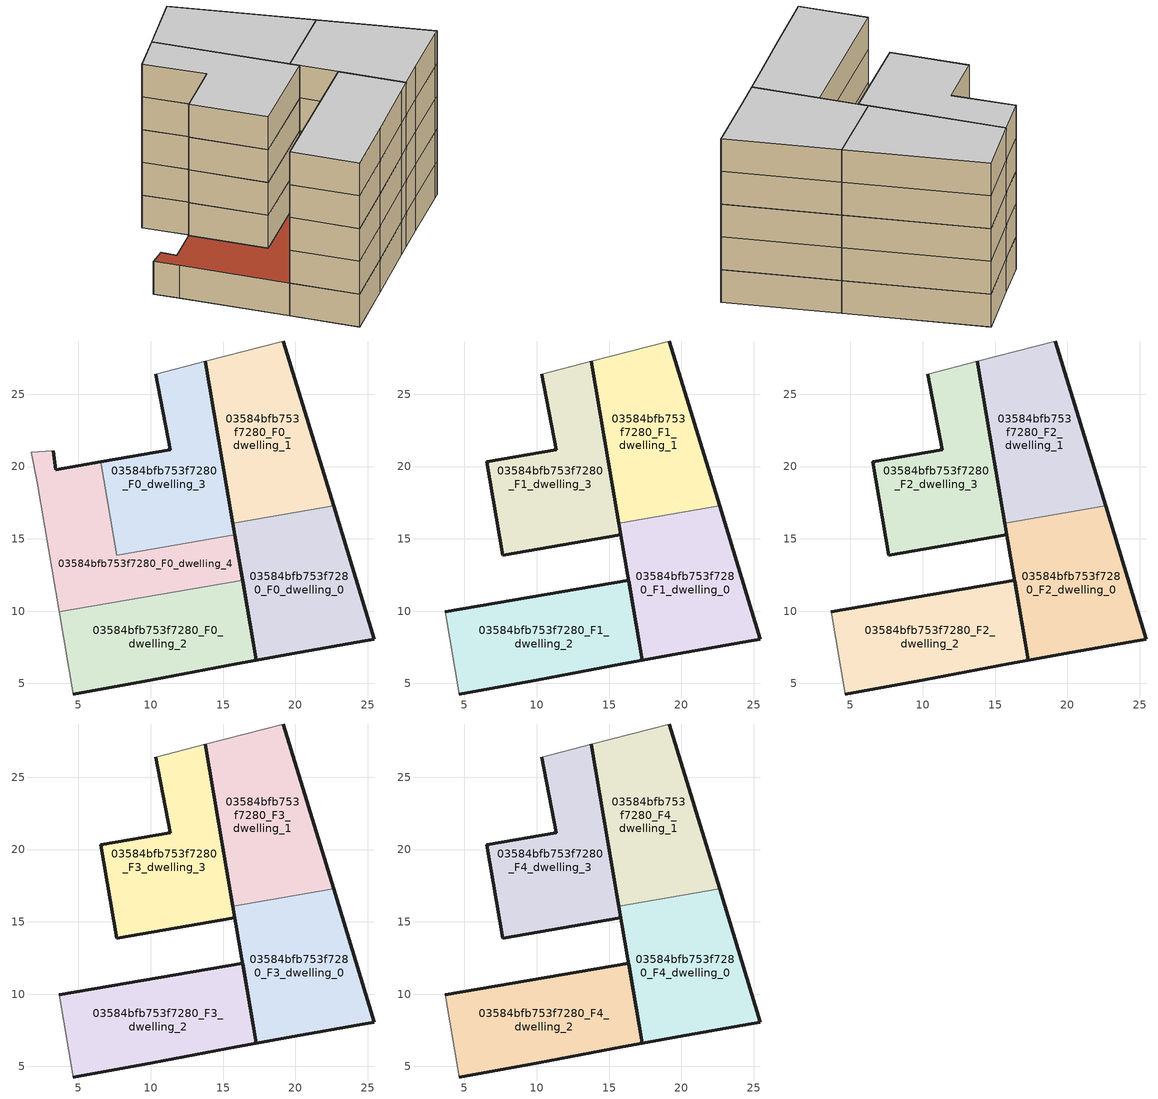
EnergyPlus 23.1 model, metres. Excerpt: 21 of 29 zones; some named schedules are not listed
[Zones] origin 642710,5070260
03584bfb753f7280_F0_dwelling_0
 floor ground (EU_floor_Construction): 25.45,8.07 22.64,17.27 15.69,16.08 17.31,6.62 19.74,7.07 24.85,7.97 z0
 wall outside (EU_wall_Construction): 22.64,17.27 25.45,8.07 24.85,7.97 19.74,7.07 17.31,6.62 15.69,16.08 z0:3
 wall to 03584bfb753f7280_F0_dwelling_1 (EU_wall_Construction): 15.69,16.08 22.64,17.27 z0:3
03584bfb753f7280_F0_dwelling_1
 floor ground (EU_floor_Construction): 22.64,17.27 19.15,28.68 13.76,27.28 15.69,16.08 z0
 wall outside (EU_wall_Construction): 19.15,28.68 22.64,17.27 / 15.69,16.08 13.76,27.28 z0:3
 wall adiabatic (EU_wall_Construction): 13.76,27.28 19.15,28.68 z0:3
03584bfb753f7280_F0_dwelling_2
 floor ground (EU_floor_Construction): 17.31,6.62 16.36,12.13 3.66,9.95 4.63,4.27 10.14,5.27 15.94,6.37 z0
 wall outside (EU_wall_Construction): 16.36,12.13 17.31,6.62 15.94,6.37 10.14,5.27 4.63,4.27 z0:3
 wall adiabatic (EU_wall_Construction): 4.63,4.27 3.66,9.95 z0:3
 wall to 03584bfb753f7280_F0_dwelling_4 (EU_wall_Construction): 3.66,9.95 16.36,12.13 z0:3
03584bfb753f7280_F0_dwelling_3
 floor ground (EU_floor_Construction): 15.82,15.28 13.76,27.28 10.34,26.38 11.34,21.18 6.55,20.33 7.66,13.88 z0
 wall outside (EU_wall_Construction): 6.55,20.33 11.34,21.18 10.34,26.38 / 13.76,27.28 15.82,15.28 z0:3
 wall to 03584bfb753f7280_F0_dwelling_4 (EU_wall_Construction): 15.82,15.28 7.66,13.88 6.55,20.33 z0:3
 wall adiabatic (EU_wall_Construction): 10.34,26.38 13.76,27.28 z0:3
03584bfb753f7280_F0_dwelling_4
 floor ground (EU_floor_Construction): 16.36,12.13 15.82,15.28 7.66,13.88 6.55,20.33 3.44,19.78 3.24,21.08 1.74,20.98 2.14,18.88 3.66,9.95 z0
 wall outside (EU_wall_Construction): 15.82,15.28 16.36,12.13 / 3.24,21.08 3.44,19.78 6.55,20.33 z0:3
 wall adiabatic (EU_wall_Construction): 3.66,9.95 2.14,18.88 1.74,20.98 3.24,21.08 z0:3
 roof outside (EU_roof_Construction): 15.82,15.28 16.36,12.13 3.66,9.95 2.14,18.88 1.74,20.98 3.24,21.08 3.44,19.78 6.55,20.33 7.66,13.88 z3
03584bfb753f7280_F1_dwelling_0
 floor to 03584bfb753f7280_F0_dwelling_0 (EU_floor_Construction): 25.45,8.07 22.64,17.27 15.69,16.08 17.31,6.62 19.74,7.07 24.85,7.97 z3
 wall outside (EU_wall_Construction): 22.64,17.27 25.45,8.07 24.85,7.97 19.74,7.07 17.31,6.62 15.69,16.08 z3:6
 wall to 03584bfb753f7280_F1_dwelling_1 (EU_wall_Construction): 15.69,16.08 22.64,17.27 z3:6
03584bfb753f7280_F1_dwelling_1
 floor to 03584bfb753f7280_F0_dwelling_1 (EU_floor_Construction): 22.64,17.27 19.15,28.68 13.76,27.28 15.69,16.08 z3
 wall outside (EU_wall_Construction): 19.15,28.68 22.64,17.27 / 15.69,16.08 13.76,27.28 z3:6
 wall adiabatic (EU_wall_Construction): 13.76,27.28 19.15,28.68 z3:6
03584bfb753f7280_F1_dwelling_2
 floor to 03584bfb753f7280_F0_dwelling_2 (EU_floor_Construction): 17.31,6.62 16.36,12.13 3.66,9.95 4.63,4.27 10.14,5.27 15.94,6.37 z3
 wall outside (EU_wall_Construction): 3.66,9.95 16.36,12.13 17.31,6.62 15.94,6.37 10.14,5.27 4.63,4.27 z3:6
 wall adiabatic (EU_wall_Construction): 4.63,4.27 3.66,9.95 z3:6
03584bfb753f7280_F1_dwelling_3
 floor to 03584bfb753f7280_F0_dwelling_3 (EU_floor_Construction): 15.82,15.28 13.76,27.28 10.34,26.38 11.34,21.18 6.55,20.33 7.66,13.88 z3
 wall outside (EU_wall_Construction): 13.76,27.28 15.82,15.28 7.66,13.88 6.55,20.33 11.34,21.18 10.34,26.38 z3:6
 wall adiabatic (EU_wall_Construction): 10.34,26.38 13.76,27.28 z3:6
03584bfb753f7280_F2_dwelling_0
 floor to 03584bfb753f7280_F1_dwelling_0 (EU_floor_Construction): 25.45,8.07 22.64,17.27 15.69,16.08 17.31,6.62 19.74,7.07 24.85,7.97 z6
 wall outside (EU_wall_Construction): 22.64,17.27 25.45,8.07 24.85,7.97 19.74,7.07 17.31,6.62 15.69,16.08 z6:9
 wall to 03584bfb753f7280_F2_dwelling_1 (EU_wall_Construction): 15.69,16.08 22.64,17.27 z6:9
03584bfb753f7280_F2_dwelling_1
 floor to 03584bfb753f7280_F1_dwelling_1 (EU_floor_Construction): 22.64,17.27 19.15,28.68 13.76,27.28 15.69,16.08 z6
 wall outside (EU_wall_Construction): 19.15,28.68 22.64,17.27 / 15.69,16.08 13.76,27.28 z6:9
 wall adiabatic (EU_wall_Construction): 13.76,27.28 19.15,28.68 z6:9
03584bfb753f7280_F2_dwelling_2
 floor to 03584bfb753f7280_F1_dwelling_2 (EU_floor_Construction): 17.31,6.62 16.36,12.13 3.66,9.95 4.63,4.27 10.14,5.27 15.94,6.37 z6
 wall outside (EU_wall_Construction): 3.66,9.95 16.36,12.13 17.31,6.62 15.94,6.37 10.14,5.27 4.63,4.27 z6:9
 wall adiabatic (EU_wall_Construction): 4.63,4.27 3.66,9.95 z6:9
03584bfb753f7280_F2_dwelling_3
 floor to 03584bfb753f7280_F1_dwelling_3 (EU_floor_Construction): 15.82,15.28 13.76,27.28 10.34,26.38 11.34,21.18 6.55,20.33 7.66,13.88 z6
 wall outside (EU_wall_Construction): 13.76,27.28 15.82,15.28 7.66,13.88 6.55,20.33 11.34,21.18 10.34,26.38 z6:9
 wall adiabatic (EU_wall_Construction): 10.34,26.38 13.76,27.28 z6:9
03584bfb753f7280_F3_dwelling_0
 floor to 03584bfb753f7280_F2_dwelling_0 (EU_floor_Construction): 25.45,8.07 22.64,17.27 15.69,16.08 17.31,6.62 19.74,7.07 24.85,7.97 z9
 wall outside (EU_wall_Construction): 22.64,17.27 25.45,8.07 24.85,7.97 19.74,7.07 17.31,6.62 15.69,16.08 z9:12
 wall to 03584bfb753f7280_F3_dwelling_1 (EU_wall_Construction): 15.69,16.08 22.64,17.27 z9:12
03584bfb753f7280_F3_dwelling_1
 floor to 03584bfb753f7280_F2_dwelling_1 (EU_floor_Construction): 22.64,17.27 19.15,28.68 13.76,27.28 15.69,16.08 z9
 wall outside (EU_wall_Construction): 19.15,28.68 22.64,17.27 / 15.69,16.08 13.76,27.28 z9:12
 wall adiabatic (EU_wall_Construction): 13.76,27.28 19.15,28.68 z9:12
03584bfb753f7280_F3_dwelling_2
 floor to 03584bfb753f7280_F2_dwelling_2 (EU_floor_Construction): 17.31,6.62 16.36,12.13 3.66,9.95 4.63,4.27 10.14,5.27 15.94,6.37 z9
 wall outside (EU_wall_Construction): 3.66,9.95 16.36,12.13 17.31,6.62 15.94,6.37 10.14,5.27 4.63,4.27 z9:12
 wall adiabatic (EU_wall_Construction): 4.63,4.27 3.66,9.95 z9:12
03584bfb753f7280_F3_dwelling_3
 floor to 03584bfb753f7280_F2_dwelling_3 (EU_floor_Construction): 15.82,15.28 13.76,27.28 10.34,26.38 11.34,21.18 6.55,20.33 7.66,13.88 z9
 wall outside (EU_wall_Construction): 13.76,27.28 15.82,15.28 7.66,13.88 6.55,20.33 11.34,21.18 10.34,26.38 z9:12
 wall adiabatic (EU_wall_Construction): 10.34,26.38 13.76,27.28 z9:12
03584bfb753f7280_F4_dwelling_0
 floor to 03584bfb753f7280_F3_dwelling_0 (EU_floor_Construction): 25.45,8.07 22.64,17.27 15.69,16.08 17.31,6.62 19.74,7.07 24.85,7.97 z12
 wall outside (EU_wall_Construction): 22.64,17.27 25.45,8.07 24.85,7.97 19.74,7.07 17.31,6.62 15.69,16.08 z12:15
 wall to 03584bfb753f7280_F4_dwelling_1 (EU_wall_Construction): 15.69,16.08 22.64,17.27 z12:15
 ceiling to 03584bfb753f7280_F5_dwelling_0 (EU_floor_Construction): 22.64,17.27 25.45,8.07 24.85,7.97 19.74,7.07 17.31,6.62 15.69,16.08 z15
03584bfb753f7280_F4_dwelling_1
 floor to 03584bfb753f7280_F3_dwelling_1 (EU_floor_Construction): 22.64,17.27 19.15,28.68 13.76,27.28 15.69,16.08 z12
 wall outside (EU_wall_Construction): 19.15,28.68 22.64,17.27 / 15.69,16.08 13.76,27.28 z12:15
 wall adiabatic (EU_wall_Construction): 13.76,27.28 19.15,28.68 z12:15
 ceiling to 03584bfb753f7280_F5_dwelling_1 (EU_floor_Construction): 19.15,28.68 22.64,17.27 15.69,16.08 13.76,27.28 z15
03584bfb753f7280_F4_dwelling_2
 floor to 03584bfb753f7280_F3_dwelling_2 (EU_floor_Construction): 17.31,6.62 16.36,12.13 3.66,9.95 4.63,4.27 10.14,5.27 15.94,6.37 z12
 wall outside (EU_wall_Construction): 3.66,9.95 16.36,12.13 17.31,6.62 15.94,6.37 10.14,5.27 4.63,4.27 z12:15
 wall adiabatic (EU_wall_Construction): 4.63,4.27 3.66,9.95 z12:15
 ceiling to 03584bfb753f7280_F5_dwelling_2 (EU_floor_Construction): 16.36,12.13 17.31,6.62 15.94,6.37 10.14,5.27 4.63,4.27 3.66,9.95 z15
03584bfb753f7280_F4_dwelling_3
 floor to 03584bfb753f7280_F3_dwelling_3 (EU_floor_Construction): 15.82,15.28 13.76,27.28 10.34,26.38 11.34,21.18 6.55,20.33 7.66,13.88 z12
 wall outside (EU_wall_Construction): 13.76,27.28 15.82,15.28 7.66,13.88 6.55,20.33 11.34,21.18 10.34,26.38 z12:15
 wall adiabatic (EU_wall_Construction): 10.34,26.38 13.76,27.28 z12:15
 ceiling to 03584bfb753f7280_F5_dwelling_3 (EU_floor_Construction): 13.76,27.28 15.82,15.28 7.66,13.88 6.55,20.33 11.34,21.18 10.34,26.38 z15
[Building]
EU S2 Campaign: North Axis=0; Terrain=City; Solar Distribution=FullExterior
[Site:Location]
Lyon-Bron: Latitude=45.75; Longitude=5; Time Zone=1; Elevation=198
[SizingPeriod:WeatherFileDays]
AnnualSizingPeriod: Begin Month=1; Begin Day of Month=1; End Month=12; End Day of Month=31; Day of Week for Start Day=Monday; Use Weather File Daylight Saving Period=No; Use Weather File Rain and Snow Indicators=No
[MATERIAL]
EU_InternalMass_Material: Roughness=MediumRough; Thickness=0.1; Conductivity=1; Density=1800; Specific Heat=900; Thermal Absorptance=0.9; Solar Absorptance=0.7; Visible Absorptance=0.7
[MATERIAL:NOMASS] Roughness=MediumRough; Thermal Absorptance=0.9; Solar Absorptance=0.7; Visible Absorptance=0.7
Name | Thermal Resistance
EU_wall_NoMass | 0.776494
EU_roof_NoMass | 0.486893
EU_floor_NoMass | 0.421597
[CONSTRUCTION]
EU_wall_Construction: EU_wall_NoMass
EU_roof_Construction: EU_roof_NoMass
EU_floor_Construction: EU_floor_NoMass
EU_InternalMass_Construction: EU_InternalMass_Material
[ZONE] Type=1; Multiplier=1; Ceiling Height=autocalculate; Floor Area=autocalculate; Part of Total Floor Area=Yes
Name | Volume
03584bfb753f7280_F0_dwelling_0; 03584bfb753f7280_F1_dwelling_0; 03584bfb753f7280_F2_dwelling_0; 03584bfb753f7280_F3_dwelling_0; 03584bfb753f7280_F4_dwelling_0 | 219.83
03584bfb753f7280_F0_dwelling_1; 03584bfb753f7280_F1_dwelling_1; 03584bfb753f7280_F2_dwelling_1; 03584bfb753f7280_F3_dwelling_1; 03584bfb753f7280_F4_dwelling_1 | 219.847
03584bfb753f7280_F0_dwelling_2; 03584bfb753f7280_F1_dwelling_2; 03584bfb753f7280_F2_dwelling_2; 03584bfb753f7280_F3_dwelling_2; 03584bfb753f7280_F4_dwelling_2 | 219.843
03584bfb753f7280_F0_dwelling_3; 03584bfb753f7280_F1_dwelling_3; 03584bfb753f7280_F2_dwelling_3; 03584bfb753f7280_F3_dwelling_3; 03584bfb753f7280_F4_dwelling_3 | 219.836
03584bfb753f7280_F0_dwelling_4 | 219.831
[INTERNALMASS] Construction=EU_InternalMass_Construction
Name | Zone or ZoneList | Surface Area
03584bfb753f7280_F0_dwelling_0_EU_InternalMass | 03584bfb753f7280_F0_dwelling_0 | 73.2754
03584bfb753f7280_F0_dwelling_1_EU_InternalMass | 03584bfb753f7280_F0_dwelling_1 | 73.2836
03584bfb753f7280_F0_dwelling_2_EU_InternalMass | 03584bfb753f7280_F0_dwelling_2 | 73.2807
03584bfb753f7280_F0_dwelling_3_EU_InternalMass | 03584bfb753f7280_F0_dwelling_3 | 73.2783
03584bfb753f7280_F0_dwelling_4_EU_InternalMass | 03584bfb753f7280_F0_dwelling_4 | 73.277
03584bfb753f7280_F1_dwelling_0_EU_InternalMass | 03584bfb753f7280_F1_dwelling_0 | 91.602
03584bfb753f7280_F1_dwelling_1_EU_InternalMass | 03584bfb753f7280_F1_dwelling_1 | 91.6005
03584bfb753f7280_F1_dwelling_2_EU_InternalMass | 03584bfb753f7280_F1_dwelling_2 | 91.5997
03584bfb753f7280_F1_dwelling_3_EU_InternalMass | 03584bfb753f7280_F1_dwelling_3 | 91.6017
03584bfb753f7280_F2_dwelling_0_EU_InternalMass | 03584bfb753f7280_F2_dwelling_0 | 91.602
03584bfb753f7280_F2_dwelling_1_EU_InternalMass | 03584bfb753f7280_F2_dwelling_1 | 91.6005
03584bfb753f7280_F2_dwelling_2_EU_InternalMass | 03584bfb753f7280_F2_dwelling_2 | 91.5997
03584bfb753f7280_F2_dwelling_3_EU_InternalMass | 03584bfb753f7280_F2_dwelling_3 | 91.6017
03584bfb753f7280_F3_dwelling_0_EU_InternalMass | 03584bfb753f7280_F3_dwelling_0 | 91.602
03584bfb753f7280_F3_dwelling_1_EU_InternalMass | 03584bfb753f7280_F3_dwelling_1 | 91.6005
03584bfb753f7280_F3_dwelling_2_EU_InternalMass | 03584bfb753f7280_F3_dwelling_2 | 91.5997
03584bfb753f7280_F3_dwelling_3_EU_InternalMass | 03584bfb753f7280_F3_dwelling_3 | 91.6017
03584bfb753f7280_F4_dwelling_0_EU_InternalMass | 03584bfb753f7280_F4_dwelling_0 | 91.602
03584bfb753f7280_F4_dwelling_1_EU_InternalMass | 03584bfb753f7280_F4_dwelling_1 | 91.6005
03584bfb753f7280_F4_dwelling_2_EU_InternalMass | 03584bfb753f7280_F4_dwelling_2 | 91.5997
03584bfb753f7280_F4_dwelling_3_EU_InternalMass | 03584bfb753f7280_F4_dwelling_3 | 91.6017
[OTHEREQUIPMENT] Fuel Type=Electricity; Design Level Calculation Method=Watts/Area; Power per Zone Floor Area=1; Fraction Latent=0; Fraction Radiant=0; Fraction Lost=0; Carbon Dioxide Generation Rate=0; EndUse Subcategory=EU_Step8_InternalGains
Name | Zone or ZoneList or Space or SpaceList | Schedule
EU_Step8_InternalGain_03584bfb753f7280_F0_dwelling_0_f000 | 03584bfb753f7280_F0_dwelling_0 | EU_Step8_GainSchedule_03584bfb753f7280_F0_dwelling_0_f000
EU_Step8_InternalGain_03584bfb753f7280_F0_dwelling_1_f000 | 03584bfb753f7280_F0_dwelling_1 | EU_Step8_GainSchedule_03584bfb753f7280_F0_dwelling_1_f000
EU_Step8_InternalGain_03584bfb753f7280_F0_dwelling_2_f000 | 03584bfb753f7280_F0_dwelling_2 | EU_Step8_GainSchedule_03584bfb753f7280_F0_dwelling_2_f000
EU_Step8_InternalGain_03584bfb753f7280_F0_dwelling_3_f000 | 03584bfb753f7280_F0_dwelling_3 | EU_Step8_GainSchedule_03584bfb753f7280_F0_dwelling_3_f000
EU_Step8_InternalGain_03584bfb753f7280_F0_dwelling_4_f000 | 03584bfb753f7280_F0_dwelling_4 | EU_Step8_GainSchedule_03584bfb753f7280_F0_dwelling_4_f000
EU_Step8_InternalGain_03584bfb753f7280_F1_dwelling_0_f000 | 03584bfb753f7280_F1_dwelling_0 | EU_Step8_GainSchedule_03584bfb753f7280_F1_dwelling_0_f000
EU_Step8_InternalGain_03584bfb753f7280_F1_dwelling_1_f000 | 03584bfb753f7280_F1_dwelling_1 | EU_Step8_GainSchedule_03584bfb753f7280_F1_dwelling_1_f000
EU_Step8_InternalGain_03584bfb753f7280_F1_dwelling_2_f000 | 03584bfb753f7280_F1_dwelling_2 | EU_Step8_GainSchedule_03584bfb753f7280_F1_dwelling_2_f000
EU_Step8_InternalGain_03584bfb753f7280_F1_dwelling_3_f000 | 03584bfb753f7280_F1_dwelling_3 | EU_Step8_GainSchedule_03584bfb753f7280_F1_dwelling_3_f000
EU_Step8_InternalGain_03584bfb753f7280_F2_dwelling_0_f000 | 03584bfb753f7280_F2_dwelling_0 | EU_Step8_GainSchedule_03584bfb753f7280_F2_dwelling_0_f000
EU_Step8_InternalGain_03584bfb753f7280_F2_dwelling_1_f000 | 03584bfb753f7280_F2_dwelling_1 | EU_Step8_GainSchedule_03584bfb753f7280_F2_dwelling_1_f000
EU_Step8_InternalGain_03584bfb753f7280_F2_dwelling_2_f000 | 03584bfb753f7280_F2_dwelling_2 | EU_Step8_GainSchedule_03584bfb753f7280_F2_dwelling_2_f000
EU_Step8_InternalGain_03584bfb753f7280_F2_dwelling_3_f000 | 03584bfb753f7280_F2_dwelling_3 | EU_Step8_GainSchedule_03584bfb753f7280_F2_dwelling_3_f000
EU_Step8_InternalGain_03584bfb753f7280_F3_dwelling_0_f000 | 03584bfb753f7280_F3_dwelling_0 | EU_Step8_GainSchedule_03584bfb753f7280_F3_dwelling_0_f000
EU_Step8_InternalGain_03584bfb753f7280_F3_dwelling_1_f000 | 03584bfb753f7280_F3_dwelling_1 | EU_Step8_GainSchedule_03584bfb753f7280_F3_dwelling_1_f000
EU_Step8_InternalGain_03584bfb753f7280_F3_dwelling_2_f000 | 03584bfb753f7280_F3_dwelling_2 | EU_Step8_GainSchedule_03584bfb753f7280_F3_dwelling_2_f000
EU_Step8_InternalGain_03584bfb753f7280_F3_dwelling_3_f000 | 03584bfb753f7280_F3_dwelling_3 | EU_Step8_GainSchedule_03584bfb753f7280_F3_dwelling_3_f000
EU_Step8_InternalGain_03584bfb753f7280_F4_dwelling_0_f000 | 03584bfb753f7280_F4_dwelling_0 | EU_Step8_GainSchedule_03584bfb753f7280_F4_dwelling_0_f000
EU_Step8_InternalGain_03584bfb753f7280_F4_dwelling_1_f000 | 03584bfb753f7280_F4_dwelling_1 | EU_Step8_GainSchedule_03584bfb753f7280_F4_dwelling_1_f000
EU_Step8_InternalGain_03584bfb753f7280_F4_dwelling_2_f000 | 03584bfb753f7280_F4_dwelling_2 | EU_Step8_GainSchedule_03584bfb753f7280_F4_dwelling_2_f000
EU_Step8_InternalGain_03584bfb753f7280_F4_dwelling_3_f000 | 03584bfb753f7280_F4_dwelling_3 | EU_Step8_GainSchedule_03584bfb753f7280_F4_dwelling_3_f000
[ZONEVENTILATION:DESIGNFLOWRATE] Schedule=EU_AlwaysOn; Design Flow Rate Calculation Method=AirChanges/Hour; Air Changes per Hour=0.693814; Ventilation Type=Natural; Fan Pressure Rise=0; Fan Total Efficiency=1; Constant Term Coefficient=1; Temperature Term Coefficient=0; Velocity Term Coefficient=0; Velocity Squared Term Coefficient=0; Minimum Indoor Temperature=-100; Maximum Indoor Temperature=100; Delta Temperature=-100; Minimum Outdoor Temperature=-100; Maximum Outdoor Temperature=100; Maximum Wind Speed=40
Name | Zone or ZoneList or Space or SpaceList
EU_ConstantAir_03584bfb753f7280_F0_dwelling_0 | 03584bfb753f7280_F0_dwelling_0
EU_ConstantAir_03584bfb753f7280_F0_dwelling_1 | 03584bfb753f7280_F0_dwelling_1
EU_ConstantAir_03584bfb753f7280_F0_dwelling_2 | 03584bfb753f7280_F0_dwelling_2
EU_ConstantAir_03584bfb753f7280_F0_dwelling_3 | 03584bfb753f7280_F0_dwelling_3
EU_ConstantAir_03584bfb753f7280_F0_dwelling_4 | 03584bfb753f7280_F0_dwelling_4
EU_ConstantAir_03584bfb753f7280_F1_dwelling_0 | 03584bfb753f7280_F1_dwelling_0
EU_ConstantAir_03584bfb753f7280_F1_dwelling_1 | 03584bfb753f7280_F1_dwelling_1
EU_ConstantAir_03584bfb753f7280_F1_dwelling_2 | 03584bfb753f7280_F1_dwelling_2
EU_ConstantAir_03584bfb753f7280_F1_dwelling_3 | 03584bfb753f7280_F1_dwelling_3
EU_ConstantAir_03584bfb753f7280_F2_dwelling_0 | 03584bfb753f7280_F2_dwelling_0
EU_ConstantAir_03584bfb753f7280_F2_dwelling_1 | 03584bfb753f7280_F2_dwelling_1
EU_ConstantAir_03584bfb753f7280_F2_dwelling_2 | 03584bfb753f7280_F2_dwelling_2
EU_ConstantAir_03584bfb753f7280_F2_dwelling_3 | 03584bfb753f7280_F2_dwelling_3
EU_ConstantAir_03584bfb753f7280_F3_dwelling_0 | 03584bfb753f7280_F3_dwelling_0
EU_ConstantAir_03584bfb753f7280_F3_dwelling_1 | 03584bfb753f7280_F3_dwelling_1
EU_ConstantAir_03584bfb753f7280_F3_dwelling_2 | 03584bfb753f7280_F3_dwelling_2
EU_ConstantAir_03584bfb753f7280_F3_dwelling_3 | 03584bfb753f7280_F3_dwelling_3
EU_ConstantAir_03584bfb753f7280_F4_dwelling_0 | 03584bfb753f7280_F4_dwelling_0
EU_ConstantAir_03584bfb753f7280_F4_dwelling_1 | 03584bfb753f7280_F4_dwelling_1
EU_ConstantAir_03584bfb753f7280_F4_dwelling_2 | 03584bfb753f7280_F4_dwelling_2
EU_ConstantAir_03584bfb753f7280_F4_dwelling_3 | 03584bfb753f7280_F4_dwelling_3
[HVACTEMPLATE:THERMOSTAT] Constant Heating Setpoint=20; Constant Cooling Setpoint=50
EU_HeatOnly_03584bfb753f7280_F0_dwelling_0; EU_HeatOnly_03584bfb753f7280_F0_dwelling_1; EU_HeatOnly_03584bfb753f7280_F0_dwelling_2; EU_HeatOnly_03584bfb753f7280_F0_dwelling_3; EU_HeatOnly_03584bfb753f7280_F0_dwelling_4; EU_HeatOnly_03584bfb753f7280_F1_dwelling_0; EU_HeatOnly_03584bfb753f7280_F1_dwelling_1; EU_HeatOnly_03584bfb753f7280_F1_dwelling_2; EU_HeatOnly_03584bfb753f7280_F1_dwelling_3; EU_HeatOnly_03584bfb753f7280_F2_dwelling_0; EU_HeatOnly_03584bfb753f7280_F2_dwelling_1; EU_HeatOnly_03584bfb753f7280_F2_dwelling_2; EU_HeatOnly_03584bfb753f7280_F2_dwelling_3; EU_HeatOnly_03584bfb753f7280_F3_dwelling_0; EU_HeatOnly_03584bfb753f7280_F3_dwelling_1; EU_HeatOnly_03584bfb753f7280_F3_dwelling_2; EU_HeatOnly_03584bfb753f7280_F3_dwelling_3; EU_HeatOnly_03584bfb753f7280_F4_dwelling_0; EU_HeatOnly_03584bfb753f7280_F4_dwelling_1; EU_HeatOnly_03584bfb753f7280_F4_dwelling_2; EU_HeatOnly_03584bfb753f7280_F4_dwelling_3
